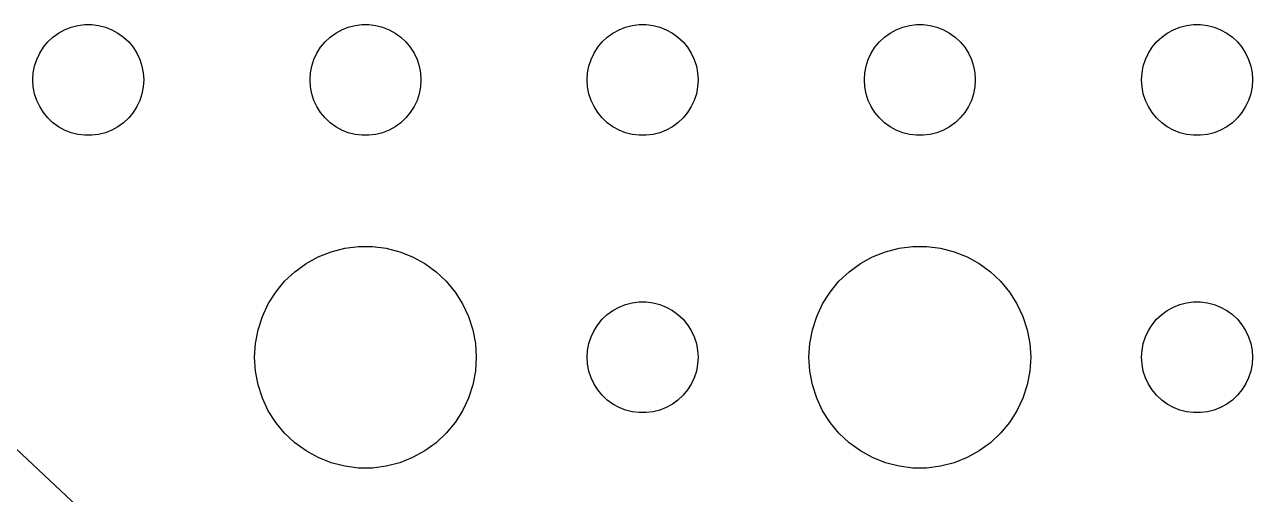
# Model space of a CAD drawing. Header units: metres. Extents: x -157 to 157, y -157 to 157.
# Drawn here: x -114.22 to -81, y -108.71 to -96 of the extents above; entities that cross this region are included whole.
import ezdxf

# ---------------------------------------------------------------- set-up
doc = ezdxf.new("R2010")
doc.units = ezdxf.units.M

msp = doc.modelspace()

# ---------------------------------------------------------------- linework, layer by layer
for p, q in [((-112.781, -96.0266), (-112.594, -96.003)), ((-112.594, -96.003), (-112.406, -96.003)), ((-112.406, -96.003), (-112.219, -96.0266)), ((-105.281, -96.0266), (-105.094, -96.003)), ((-105.094, -96.003), (-104.906, -96.003)), ((-104.906, -96.003), (-104.719, -96.0266)), ((-97.7811, -96.0266), (-97.5942, -96.003)), ((-97.5942, -96.003), (-97.4058, -96.003)), ((-97.4058, -96.003), (-97.2189, -96.0266)), ((-90.2811, -96.0266), (-90.0942, -96.003)), ((-90.0942, -96.003), (-89.9058, -96.003)), ((-89.9058, -96.003), (-89.7189, -96.0266)), ((-82.7811, -96.0266), (-82.5942, -96.003)), ((-82.5942, -96.003), (-82.4058, -96.003)), ((-82.4058, -96.003), (-82.2189, -96.0266)), ((-113.593, -96.4732), (-113.456, -96.3442)), ((-113.456, -96.3442), (-113.304, -96.2335)), ((-113.304, -96.2335), (-113.139, -96.1428)), ((-113.139, -96.1428), (-112.964, -96.0734)), ((-112.964, -96.0734), (-112.781, -96.0266)), ((-112.219, -96.0266), (-112.036, -96.0734)), ((-112.036, -96.0734), (-111.861, -96.1428)), ((-111.861, -96.1428), (-111.696, -96.2335)), ((-111.696, -96.2335), (-111.544, -96.3442)), ((-111.544, -96.3442), (-111.407, -96.4732)), ((-106.093, -96.4732), (-105.956, -96.3442)), ((-105.956, -96.3442), (-105.804, -96.2335)), ((-105.804, -96.2335), (-105.639, -96.1428)), ((-105.639, -96.1428), (-105.464, -96.0734)), ((-105.464, -96.0734), (-105.281, -96.0266)), ((-104.719, -96.0266), (-104.536, -96.0734)), ((-104.536, -96.0734), (-104.361, -96.1428)), ((-104.361, -96.1428), (-104.196, -96.2335)), ((-104.196, -96.2335), (-104.044, -96.3442)), ((-104.044, -96.3442), (-103.907, -96.4732)), ((-98.5934, -96.4732), (-98.4561, -96.3442)), ((-98.4561, -96.3442), (-98.3037, -96.2335)), ((-98.3037, -96.2335), (-98.1387, -96.1428)), ((-98.1387, -96.1428), (-97.9635, -96.0734)), ((-97.9635, -96.0734), (-97.7811, -96.0266)), ((-97.2189, -96.0266), (-97.0365, -96.0734)), ((-97.0365, -96.0734), (-96.8613, -96.1428)), ((-96.8613, -96.1428), (-96.6963, -96.2335)), ((-96.6963, -96.2335), (-96.5439, -96.3442)), ((-96.5439, -96.3442), (-96.4065, -96.4732)), ((-91.0934, -96.4732), (-90.9561, -96.3442)), ((-90.9561, -96.3442), (-90.8037, -96.2335)), ((-90.8037, -96.2335), (-90.6387, -96.1428)), ((-90.6387, -96.1428), (-90.4635, -96.0734)), ((-90.4635, -96.0734), (-90.2811, -96.0266)), ((-89.7189, -96.0266), (-89.5365, -96.0734)), ((-89.5365, -96.0734), (-89.3613, -96.1428)), ((-89.3613, -96.1428), (-89.1963, -96.2335)), ((-89.1963, -96.2335), (-89.0439, -96.3442)), ((-89.0439, -96.3442), (-88.9065, -96.4732)), ((-83.5934, -96.4732), (-83.4561, -96.3442)), ((-83.4561, -96.3442), (-83.3037, -96.2335)), ((-83.3037, -96.2335), (-83.1387, -96.1428)), ((-83.1387, -96.1428), (-82.9635, -96.0734)), ((-82.9635, -96.0734), (-82.7811, -96.0266)), ((-82.2189, -96.0266), (-82.0365, -96.0734)), ((-82.0365, -96.0734), (-81.8613, -96.1428)), ((-81.8613, -96.1428), (-81.6963, -96.2335)), ((-81.6963, -96.2335), (-81.5439, -96.3442)), ((-81.5439, -96.3442), (-81.4065, -96.4732)), ((-113.814, -96.7774), (-113.714, -96.6183)), ((-113.714, -96.6183), (-113.593, -96.4732)), ((-111.407, -96.4732), (-111.286, -96.6183)), ((-111.286, -96.6183), (-111.186, -96.7774)), ((-106.314, -96.7774), (-106.214, -96.6183)), ((-106.214, -96.6183), (-106.093, -96.4732)), ((-103.907, -96.4732), (-103.786, -96.6183)), ((-103.786, -96.6183), (-103.686, -96.7774)), ((-98.8145, -96.7774), (-98.7135, -96.6183)), ((-98.7135, -96.6183), (-98.5934, -96.4732)), ((-96.4065, -96.4732), (-96.2865, -96.6183)), ((-96.2865, -96.6183), (-96.1855, -96.7774)), ((-91.3145, -96.7774), (-91.2135, -96.6183)), ((-91.2135, -96.6183), (-91.0934, -96.4732)), ((-88.9065, -96.4732), (-88.7865, -96.6183)), ((-88.7865, -96.6183), (-88.6855, -96.7774)), ((-83.8145, -96.7774), (-83.7135, -96.6183)), ((-83.7135, -96.6183), (-83.5934, -96.4732)), ((-81.4065, -96.4732), (-81.2865, -96.6183)), ((-81.2865, -96.6183), (-81.1855, -96.7774)), ((-113.953, -97.127), (-113.895, -96.9478)), ((-113.895, -96.9478), (-113.814, -96.7774)), ((-111.186, -96.7774), (-111.105, -96.9478)), ((-111.105, -96.9478), (-111.047, -97.127)), ((-106.453, -97.127), (-106.395, -96.9478)), ((-106.395, -96.9478), (-106.314, -96.7774)), ((-103.686, -96.7774), (-103.605, -96.9478)), ((-103.605, -96.9478), (-103.547, -97.127)), ((-98.9529, -97.127), (-98.8947, -96.9478)), ((-98.8947, -96.9478), (-98.8145, -96.7774)), ((-96.1855, -96.7774), (-96.1053, -96.9478)), ((-96.1053, -96.9478), (-96.0471, -97.127)), ((-91.4529, -97.127), (-91.3947, -96.9478)), ((-91.3947, -96.9478), (-91.3145, -96.7774)), ((-88.6855, -96.7774), (-88.6053, -96.9478)), ((-88.6053, -96.9478), (-88.5471, -97.127)), ((-83.9529, -97.127), (-83.8947, -96.9478)), ((-83.8947, -96.9478), (-83.8145, -96.7774)), ((-81.1855, -96.7774), (-81.1053, -96.9478)), ((-81.1053, -96.9478), (-81.0471, -97.127)), ((-114, -97.5), (-113.988, -97.312)), ((-113.988, -97.312), (-113.953, -97.127)), ((-111.047, -97.127), (-111.012, -97.312)), ((-111.012, -97.312), (-111, -97.5)), ((-106.5, -97.5), (-106.488, -97.312)), ((-106.488, -97.312), (-106.453, -97.127)), ((-103.547, -97.127), (-103.512, -97.312)), ((-103.512, -97.312), (-103.5, -97.5)), ((-99, -97.5), (-98.9882, -97.312)), ((-98.9882, -97.312), (-98.9529, -97.127)), ((-96.0471, -97.127), (-96.0118, -97.312)), ((-96.0118, -97.312), (-96, -97.5)), ((-91.5, -97.5), (-91.4882, -97.312)), ((-91.4882, -97.312), (-91.4529, -97.127)), ((-88.5471, -97.127), (-88.5118, -97.312)), ((-88.5118, -97.312), (-88.5, -97.5)), ((-84, -97.5), (-83.9882, -97.312)), ((-83.9882, -97.312), (-83.9529, -97.127)), ((-81.0471, -97.127), (-81.0118, -97.312)), ((-81.0118, -97.312), (-81, -97.5)), ((-113.988, -97.688), (-114, -97.5)), ((-111, -97.5), (-111.012, -97.688)), ((-106.488, -97.688), (-106.5, -97.5)), ((-103.5, -97.5), (-103.512, -97.688)), ((-98.9882, -97.688), (-99, -97.5)), ((-96, -97.5), (-96.0118, -97.688)), ((-91.4882, -97.688), (-91.5, -97.5)), ((-88.5, -97.5), (-88.5118, -97.688)), ((-83.9882, -97.688), (-84, -97.5)), ((-81, -97.5), (-81.0118, -97.688)), ((-113.953, -97.873), (-113.988, -97.688)), ((-113.895, -98.0522), (-113.953, -97.873)), ((-111.047, -97.873), (-111.105, -98.0522)), ((-111.012, -97.688), (-111.047, -97.873)), ((-106.453, -97.873), (-106.488, -97.688)), ((-106.395, -98.0522), (-106.453, -97.873)), ((-103.547, -97.873), (-103.605, -98.0522)), ((-103.512, -97.688), (-103.547, -97.873)), ((-98.9529, -97.873), (-98.9882, -97.688)), ((-98.8947, -98.0522), (-98.9529, -97.873)), ((-96.0471, -97.873), (-96.1053, -98.0522)), ((-96.0118, -97.688), (-96.0471, -97.873)), ((-91.4529, -97.873), (-91.4882, -97.688)), ((-91.3947, -98.0522), (-91.4529, -97.873)), ((-88.5471, -97.873), (-88.6053, -98.0522)), ((-88.5118, -97.688), (-88.5471, -97.873)), ((-83.9529, -97.873), (-83.9882, -97.688)), ((-83.8947, -98.0522), (-83.9529, -97.873)), ((-81.0471, -97.873), (-81.1053, -98.0522)), ((-81.0118, -97.688), (-81.0471, -97.873)), ((-113.814, -98.2226), (-113.895, -98.0522)), ((-113.714, -98.3817), (-113.814, -98.2226)), ((-111.186, -98.2226), (-111.286, -98.3817)), ((-111.105, -98.0522), (-111.186, -98.2226)), ((-106.314, -98.2226), (-106.395, -98.0522)), ((-106.214, -98.3817), (-106.314, -98.2226)), ((-103.686, -98.2226), (-103.786, -98.3817)), ((-103.605, -98.0522), (-103.686, -98.2226)), ((-98.8145, -98.2226), (-98.8947, -98.0522)), ((-98.7135, -98.3817), (-98.8145, -98.2226)), ((-96.1855, -98.2226), (-96.2865, -98.3817)), ((-96.1053, -98.0522), (-96.1855, -98.2226)), ((-91.3145, -98.2226), (-91.3947, -98.0522)), ((-91.2135, -98.3817), (-91.3145, -98.2226)), ((-88.6855, -98.2226), (-88.7865, -98.3817)), ((-88.6053, -98.0522), (-88.6855, -98.2226)), ((-83.8145, -98.2226), (-83.8947, -98.0522)), ((-83.7135, -98.3817), (-83.8145, -98.2226)), ((-81.1855, -98.2226), (-81.2865, -98.3817)), ((-81.1053, -98.0522), (-81.1855, -98.2226)), ((-113.593, -98.5268), (-113.714, -98.3817)), ((-113.456, -98.6558), (-113.593, -98.5268)), ((-113.304, -98.7665), (-113.456, -98.6558)), ((-111.544, -98.6558), (-111.696, -98.7665)), ((-111.407, -98.5268), (-111.544, -98.6558)), ((-111.286, -98.3817), (-111.407, -98.5268)), ((-106.093, -98.5268), (-106.214, -98.3817)), ((-105.956, -98.6558), (-106.093, -98.5268)), ((-105.804, -98.7665), (-105.956, -98.6558)), ((-104.044, -98.6558), (-104.196, -98.7665)), ((-103.907, -98.5268), (-104.044, -98.6558)), ((-103.786, -98.3817), (-103.907, -98.5268)), ((-98.5934, -98.5268), (-98.7135, -98.3817)), ((-98.4561, -98.6558), (-98.5934, -98.5268)), ((-98.3037, -98.7665), (-98.4561, -98.6558)), ((-96.5439, -98.6558), (-96.6963, -98.7665)), ((-96.4065, -98.5268), (-96.5439, -98.6558)), ((-96.2865, -98.3817), (-96.4065, -98.5268)), ((-91.0934, -98.5268), (-91.2135, -98.3817)), ((-90.9561, -98.6558), (-91.0934, -98.5268)), ((-90.8037, -98.7665), (-90.9561, -98.6558)), ((-89.0439, -98.6558), (-89.1963, -98.7665)), ((-88.9065, -98.5268), (-89.0439, -98.6558)), ((-88.7865, -98.3817), (-88.9065, -98.5268)), ((-83.5934, -98.5268), (-83.7135, -98.3817)), ((-83.4561, -98.6558), (-83.5934, -98.5268)), ((-83.3037, -98.7665), (-83.4561, -98.6558)), ((-81.5439, -98.6558), (-81.6963, -98.7665)), ((-81.4065, -98.5268), (-81.5439, -98.6558)), ((-81.2865, -98.3817), (-81.4065, -98.5268)), ((-113.139, -98.8572), (-113.304, -98.7665)), ((-112.964, -98.9266), (-113.139, -98.8572)), ((-112.781, -98.9734), (-112.964, -98.9266)), ((-112.594, -98.997), (-112.781, -98.9734)), ((-112.406, -98.997), (-112.594, -98.997)), ((-112.219, -98.9734), (-112.406, -98.997)), ((-112.036, -98.9266), (-112.219, -98.9734)), ((-111.861, -98.8572), (-112.036, -98.9266)), ((-111.696, -98.7665), (-111.861, -98.8572)), ((-105.639, -98.8572), (-105.804, -98.7665)), ((-105.464, -98.9266), (-105.639, -98.8572)), ((-105.281, -98.9734), (-105.464, -98.9266)), ((-105.094, -98.997), (-105.281, -98.9734)), ((-104.906, -98.997), (-105.094, -98.997)), ((-104.719, -98.9734), (-104.906, -98.997)), ((-104.536, -98.9266), (-104.719, -98.9734)), ((-104.361, -98.8572), (-104.536, -98.9266)), ((-104.196, -98.7665), (-104.361, -98.8572)), ((-98.1387, -98.8572), (-98.3037, -98.7665)), ((-97.9635, -98.9266), (-98.1387, -98.8572)), ((-97.7811, -98.9734), (-97.9635, -98.9266)), ((-97.5942, -98.997), (-97.7811, -98.9734)), ((-97.4058, -98.997), (-97.5942, -98.997)), ((-97.2189, -98.9734), (-97.4058, -98.997)), ((-97.0365, -98.9266), (-97.2189, -98.9734)), ((-96.8613, -98.8572), (-97.0365, -98.9266)), ((-96.6963, -98.7665), (-96.8613, -98.8572)), ((-90.6387, -98.8572), (-90.8037, -98.7665)), ((-90.4635, -98.9266), (-90.6387, -98.8572)), ((-90.2811, -98.9734), (-90.4635, -98.9266)), ((-90.0942, -98.997), (-90.2811, -98.9734)), ((-89.9058, -98.997), (-90.0942, -98.997)), ((-89.7189, -98.9734), (-89.9058, -98.997)), ((-89.5365, -98.9266), (-89.7189, -98.9734)), ((-89.3613, -98.8572), (-89.5365, -98.9266)), ((-89.1963, -98.7665), (-89.3613, -98.8572)), ((-83.1387, -98.8572), (-83.3037, -98.7665)), ((-82.9635, -98.9266), (-83.1387, -98.8572)), ((-82.7811, -98.9734), (-82.9635, -98.9266)), ((-82.5942, -98.997), (-82.7811, -98.9734)), ((-82.4058, -98.997), (-82.5942, -98.997)), ((-82.2189, -98.9734), (-82.4058, -98.997)), ((-82.0365, -98.9266), (-82.2189, -98.9734)), ((-81.8613, -98.8572), (-82.0365, -98.9266)), ((-81.6963, -98.7665), (-81.8613, -98.8572)), ((-106.607, -102.467), (-106.277, -102.286)), ((-106.277, -102.286), (-105.927, -102.147)), ((-105.927, -102.147), (-105.562, -102.053)), ((-105.562, -102.053), (-105.188, -102.006)), ((-105.188, -102.006), (-104.812, -102.006)), ((-104.812, -102.006), (-104.438, -102.053)), ((-104.438, -102.053), (-104.073, -102.147)), ((-104.073, -102.147), (-103.723, -102.286)), ((-103.723, -102.286), (-103.393, -102.467)), ((-91.6075, -102.467), (-91.2773, -102.286)), ((-91.2773, -102.286), (-90.927, -102.147)), ((-90.927, -102.147), (-90.5621, -102.053)), ((-90.5621, -102.053), (-90.1884, -102.006)), ((-90.1884, -102.006), (-89.8116, -102.006)), ((-89.8116, -102.006), (-89.4379, -102.053)), ((-89.4379, -102.053), (-89.073, -102.147)), ((-89.073, -102.147), (-88.7227, -102.286)), ((-88.7227, -102.286), (-88.3925, -102.467)), ((-106.912, -102.688), (-106.607, -102.467)), ((-103.393, -102.467), (-103.088, -102.688)), ((-91.9123, -102.688), (-91.6075, -102.467)), ((-88.3925, -102.467), (-88.0877, -102.688)), ((-107.427, -103.237), (-107.187, -102.946)), ((-107.187, -102.946), (-106.912, -102.688)), ((-103.088, -102.688), (-102.813, -102.946)), ((-102.813, -102.946), (-102.573, -103.237)), ((-92.427, -103.237), (-92.1869, -102.946)), ((-92.1869, -102.946), (-91.9123, -102.688)), ((-88.0877, -102.688), (-87.8131, -102.946)), ((-87.8131, -102.946), (-87.573, -103.237)), ((-107.629, -103.555), (-107.427, -103.237)), ((-102.573, -103.237), (-102.371, -103.555)), ((-92.6289, -103.555), (-92.427, -103.237)), ((-87.573, -103.237), (-87.3711, -103.555)), ((-107.789, -103.896), (-107.629, -103.555)), ((-102.371, -103.555), (-102.211, -103.896)), ((-98.3037, -103.734), (-98.1387, -103.643)), ((-98.1387, -103.643), (-97.9635, -103.573)), ((-97.9635, -103.573), (-97.7811, -103.527)), ((-97.7811, -103.527), (-97.5942, -103.503)), ((-97.5942, -103.503), (-97.4058, -103.503)), ((-97.4058, -103.503), (-97.2189, -103.527)), ((-97.2189, -103.527), (-97.0365, -103.573)), ((-97.0365, -103.573), (-96.8613, -103.643)), ((-96.8613, -103.643), (-96.6963, -103.734)), ((-92.7893, -103.896), (-92.6289, -103.555)), ((-87.3711, -103.555), (-87.2107, -103.896)), ((-83.3037, -103.734), (-83.1387, -103.643)), ((-83.1387, -103.643), (-82.9635, -103.573)), ((-82.9635, -103.573), (-82.7811, -103.527)), ((-82.7811, -103.527), (-82.5942, -103.503)), ((-82.5942, -103.503), (-82.4058, -103.503)), ((-82.4058, -103.503), (-82.2189, -103.527)), ((-82.2189, -103.527), (-82.0365, -103.573)), ((-82.0365, -103.573), (-81.8613, -103.643)), ((-81.8613, -103.643), (-81.6963, -103.734)), ((-107.906, -104.254), (-107.789, -103.896)), ((-102.211, -103.896), (-102.094, -104.254)), ((-98.7135, -104.118), (-98.5934, -103.973)), ((-98.5934, -103.973), (-98.4561, -103.844)), ((-98.4561, -103.844), (-98.3037, -103.734)), ((-96.6963, -103.734), (-96.5439, -103.844)), ((-96.5439, -103.844), (-96.4065, -103.973)), ((-96.4065, -103.973), (-96.2865, -104.118)), ((-92.9057, -104.254), (-92.7893, -103.896)), ((-87.2107, -103.896), (-87.0943, -104.254)), ((-83.7135, -104.118), (-83.5934, -103.973)), ((-83.5934, -103.973), (-83.4561, -103.844)), ((-83.4561, -103.844), (-83.3037, -103.734)), ((-81.6963, -103.734), (-81.5439, -103.844)), ((-81.5439, -103.844), (-81.4065, -103.973)), ((-81.4065, -103.973), (-81.2865, -104.118)), ((-107.976, -104.624), (-107.906, -104.254)), ((-102.094, -104.254), (-102.024, -104.624)), ((-98.8947, -104.448), (-98.8145, -104.277)), ((-98.8145, -104.277), (-98.7135, -104.118)), ((-96.2865, -104.118), (-96.1855, -104.277)), ((-96.1855, -104.277), (-96.1053, -104.448)), ((-92.9763, -104.624), (-92.9057, -104.254)), ((-87.0943, -104.254), (-87.0237, -104.624)), ((-83.8947, -104.448), (-83.8145, -104.277)), ((-83.8145, -104.277), (-83.7135, -104.118)), ((-81.2865, -104.118), (-81.1855, -104.277)), ((-81.1855, -104.277), (-81.1053, -104.448)), ((-108, -105), (-107.976, -104.624)), ((-102.024, -104.624), (-102, -105)), ((-98.9882, -104.812), (-98.9529, -104.627)), ((-98.9529, -104.627), (-98.8947, -104.448)), ((-96.1053, -104.448), (-96.0471, -104.627)), ((-96.0471, -104.627), (-96.0118, -104.812)), ((-93, -105), (-92.9763, -104.624)), ((-87.0237, -104.624), (-87, -105)), ((-83.9882, -104.812), (-83.9529, -104.627)), ((-83.9529, -104.627), (-83.8947, -104.448)), ((-81.1053, -104.448), (-81.0471, -104.627)), ((-81.0471, -104.627), (-81.0118, -104.812)), ((-99, -105), (-98.9882, -104.812)), ((-96.0118, -104.812), (-96, -105)), ((-84, -105), (-83.9882, -104.812)), ((-81.0118, -104.812), (-81, -105)), ((-107.976, -105.376), (-108, -105)), ((-102, -105), (-102.024, -105.376)), ((-98.9882, -105.188), (-99, -105)), ((-98.9529, -105.373), (-98.9882, -105.188)), ((-96.0118, -105.188), (-96.0471, -105.373)), ((-96, -105), (-96.0118, -105.188)), ((-92.9763, -105.376), (-93, -105)), ((-87, -105), (-87.0237, -105.376)), ((-83.9882, -105.188), (-84, -105)), ((-83.9529, -105.373), (-83.9882, -105.188)), ((-81.0118, -105.188), (-81.0471, -105.373)), ((-81, -105), (-81.0118, -105.188)), ((-107.906, -105.746), (-107.976, -105.376)), ((-102.024, -105.376), (-102.094, -105.746)), ((-98.8947, -105.552), (-98.9529, -105.373)), ((-98.8145, -105.723), (-98.8947, -105.552)), ((-96.1053, -105.552), (-96.1855, -105.723)), ((-96.0471, -105.373), (-96.1053, -105.552)), ((-92.9057, -105.746), (-92.9763, -105.376)), ((-87.0237, -105.376), (-87.0943, -105.746)), ((-83.8947, -105.552), (-83.9529, -105.373)), ((-83.8145, -105.723), (-83.8947, -105.552)), ((-81.1053, -105.552), (-81.1855, -105.723)), ((-81.0471, -105.373), (-81.1053, -105.552)), ((-107.789, -106.104), (-107.906, -105.746)), ((-102.094, -105.746), (-102.211, -106.104)), ((-98.7135, -105.882), (-98.8145, -105.723)), ((-98.5934, -106.027), (-98.7135, -105.882)), ((-96.2865, -105.882), (-96.4065, -106.027)), ((-96.1855, -105.723), (-96.2865, -105.882)), ((-92.7893, -106.104), (-92.9057, -105.746)), ((-87.0943, -105.746), (-87.2107, -106.104)), ((-83.7135, -105.882), (-83.8145, -105.723)), ((-83.5934, -106.027), (-83.7135, -105.882)), ((-81.2865, -105.882), (-81.4065, -106.027)), ((-81.1855, -105.723), (-81.2865, -105.882)), ((-107.629, -106.445), (-107.789, -106.104)), ((-102.211, -106.104), (-102.371, -106.445)), ((-98.4561, -106.156), (-98.5934, -106.027)), ((-98.3037, -106.266), (-98.4561, -106.156)), ((-98.1387, -106.357), (-98.3037, -106.266)), ((-96.6963, -106.266), (-96.8613, -106.357)), ((-96.5439, -106.156), (-96.6963, -106.266)), ((-96.4065, -106.027), (-96.5439, -106.156)), ((-92.6289, -106.445), (-92.7893, -106.104)), ((-87.2107, -106.104), (-87.3711, -106.445)), ((-83.4561, -106.156), (-83.5934, -106.027)), ((-83.3037, -106.266), (-83.4561, -106.156)), ((-83.1387, -106.357), (-83.3037, -106.266)), ((-81.6963, -106.266), (-81.8613, -106.357)), ((-81.5439, -106.156), (-81.6963, -106.266)), ((-81.4065, -106.027), (-81.5439, -106.156)), ((-107.427, -106.763), (-107.629, -106.445)), ((-102.371, -106.445), (-102.573, -106.763)), ((-97.9635, -106.427), (-98.1387, -106.357)), ((-97.7811, -106.473), (-97.9635, -106.427)), ((-97.5942, -106.497), (-97.7811, -106.473)), ((-97.4058, -106.497), (-97.5942, -106.497)), ((-97.2189, -106.473), (-97.4058, -106.497)), ((-97.0365, -106.427), (-97.2189, -106.473)), ((-96.8613, -106.357), (-97.0365, -106.427)), ((-92.427, -106.763), (-92.6289, -106.445)), ((-87.3711, -106.445), (-87.573, -106.763)), ((-82.9635, -106.427), (-83.1387, -106.357)), ((-82.7811, -106.473), (-82.9635, -106.427)), ((-82.5942, -106.497), (-82.7811, -106.473)), ((-82.4058, -106.497), (-82.5942, -106.497)), ((-82.2189, -106.473), (-82.4058, -106.497)), ((-82.0365, -106.427), (-82.2189, -106.473)), ((-81.8613, -106.357), (-82.0365, -106.427)), ((-107.187, -107.054), (-107.427, -106.763)), ((-102.573, -106.763), (-102.813, -107.054)), ((-92.1869, -107.054), (-92.427, -106.763)), ((-87.573, -106.763), (-87.8131, -107.054)), ((-106.912, -107.312), (-107.187, -107.054)), ((-106.607, -107.533), (-106.912, -107.312)), ((-103.088, -107.312), (-103.393, -107.533)), ((-102.813, -107.054), (-103.088, -107.312)), ((-91.9123, -107.312), (-92.1869, -107.054)), ((-91.6075, -107.533), (-91.9123, -107.312)), ((-88.0877, -107.312), (-88.3925, -107.533)), ((-87.8131, -107.054), (-88.0877, -107.312)), ((-114.448, -107.474), (-100.076, -120.971)), ((-106.277, -107.714), (-106.607, -107.533)), ((-103.393, -107.533), (-103.723, -107.714)), ((-91.2773, -107.714), (-91.6075, -107.533)), ((-88.3925, -107.533), (-88.7227, -107.714)), ((-105.927, -107.853), (-106.277, -107.714)), ((-105.562, -107.947), (-105.927, -107.853)), ((-105.188, -107.994), (-105.562, -107.947)), ((-104.438, -107.947), (-104.812, -107.994)), ((-104.073, -107.853), (-104.438, -107.947)), ((-103.723, -107.714), (-104.073, -107.853)), ((-90.927, -107.853), (-91.2773, -107.714)), ((-90.5621, -107.947), (-90.927, -107.853)), ((-90.1884, -107.994), (-90.5621, -107.947)), ((-89.4379, -107.947), (-89.8116, -107.994)), ((-89.073, -107.853), (-89.4379, -107.947)), ((-88.7227, -107.714), (-89.073, -107.853)), ((-104.812, -107.994), (-105.188, -107.994)), ((-89.8116, -107.994), (-90.1884, -107.994))]:
    msp.add_line(p, q)

doc.saveas('drawing.dxf')
